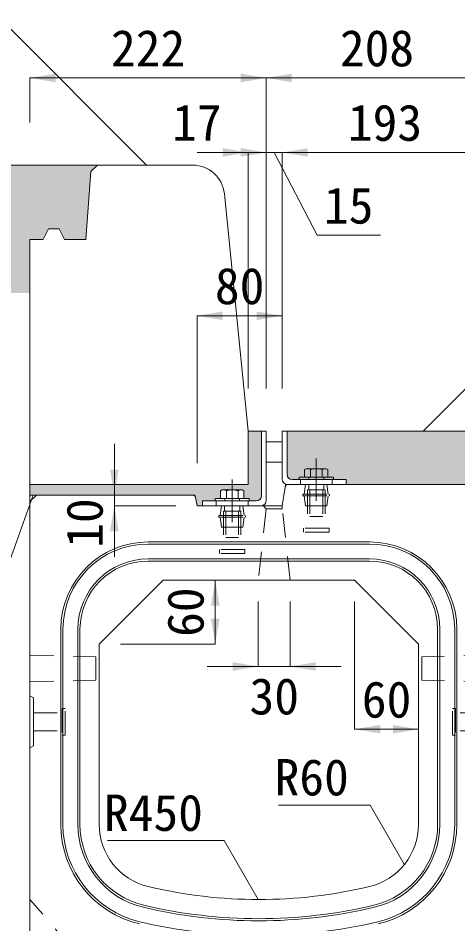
# Model space of a CAD drawing. Units: millimetres at full size; some dimension numbers follow another scale. Extents: x 87158 to 122251, y -125707 to -112261.
# Drawn here: x 88897 to 89310, y -121068 to -120217 of the extents above; entities that cross this region are included whole.
import ezdxf
from ezdxf.enums import TextEntityAlignment as Align

# ---------------------------------------------------------------- set-up
doc = ezdxf.new("R2010")
doc.units = ezdxf.units.MM
doc.header["$LTSCALE"] = 30
doc.linetypes.add('CHAIN', pattern=[18.5, 12, -1.5, 3.5, -1.5])
doc.linetypes.add('USER1', pattern=[1.35, 0.75, -0.6])
for name, color, linetype, lineweight in [('アングル', 191, 'Continuous', 13), ('インサート', 92, 'USER1', 9), ('作業エリア', 11, 'Continuous', 13), ('寸法線', 7, 'Continuous', 13), ('引出線', 4, 'Continuous', 13), ('排水孔', 30, 'USER1', 15), ('本体', 2, 'Continuous', 13), ('目地', 132, 'Continuous', 5), ('舗装・基礎', 3, 'Continuous', 13), ('補助線', 8, 'USER1', 9)]:
    doc.layers.add(name, color=color, linetype=linetype, lineweight=lineweight)
doc.layers.add('ハッチング_モルタル', color=30, linetype='Continuous')
doc.layers.add('ハッチング_舗装', color=7, linetype='Continuous')
doc.styles.add('ＭＳ ゴシック', font='')
doc.styles.get('ＭＳ ゴシック').set_extended_font_data('MS Gothic')

# ---------------------------------------------------------------- blocks, each defined once
blk = doc.blocks.new('filled_arrow')
at = {"color": 0, "linetype": 'Continuous', "lineweight": -2}
blk.add_solid([(7.5, 1.25), (0, 0), (7.5, -1.25)], dxfattribs=at)

msp = doc.modelspace()

# ---------------------------------------------------------------- hatches: boundary and pattern name
at = {"layer": 'ハッチング_モルタル'}
msp.add_hatch(color=256, dxfattribs=at).paths.add_polyline_path([(89060.64, -120665.03), (89063.1, -120665.03), (89063.59, -120667.44), (89065.1, -120675.03), (89070.1, -120675.03), (89070.1, -120670.53), (89082.1, -120670.53), (89082.1, -120668.23), (89087.15, -120668.23), (89087.15, -120661.08, -0.03828), (89087.79, -120660.71), (89088.62, -120660.23), (89107.59, -120660.23), (89108.41, -120660.71, -0.03828), (89109.05, -120661.08), (89109.05, -120668.23), (89114.1, -120668.23), (89114.1, -120670.53), (89120.6, -120670.53, 0.41421), (89125.6, -120665.53), (89125.6, -120605.03), (89113.1, -120605.03), (89113.1, -120655.03), (88908.1, -120655.03), (88908.1, -120665.03), (88914.1, -120665.03)])
at = {"layer": 'ハッチング_舗装'}
for points in [[(88701.14, -120355.03), (88701.14, -120475.03), (88908.1, -120475.03), (88908.1, -120425.03), (88920.6, -120425.03), (88925.6, -120415.03), (88935.6, -120415.03), (88940.6, -120425.03), (88960.6, -120425.03), (88965.18, -120361.01), (88971.6, -120355.03)], [(89332.1, -120655.03), (89488.1, -120655.03), (89488.1, -120605.03), (89149.6, -120605.03), (89149.6, -120645.53, 0.41421), (89154.6, -120650.53), (89205.1, -120650.53), (89205.1, -120655.03)]]:
    msp.add_hatch(color=256, dxfattribs=at).paths.add_polyline_path(points)

# ---------------------------------------------------------------- linework, layer by layer
at = {"layer": 'アングル'}
for p, q in [((89125.6, -120605.03), (89125.6, -120665.53)), ((89130.1, -120605.03), (89125.6, -120605.03)), ((89130.1, -120605.03), (89130.1, -120670.03)), ((89145.1, -120605.03), (89145.1, -120650.03)), ((89145.1, -120605.03), (89149.6, -120605.03)), ((89149.6, -120605.03), (89149.6, -120645.53)), ((89130.1, -120615.03), (89145.1, -120615.03)), ((89130.1, -120634.03), (89145.1, -120634.03)), ((89150.1, -120655.03), (89205.1, -120655.03)), ((89154.6, -120650.53), (89205.1, -120650.53)), ((89205.1, -120650.53), (89205.1, -120655.03)), ((89070.1, -120670.53), (89070.1, -120675.03)), ((89120.6, -120670.53), (89070.1, -120670.53)), ((89125.1, -120675.03), (89070.1, -120675.03))]:
    msp.add_line(p, q, dxfattribs=at)
at = {"layer": 'アングル', "linetype": 'CHAIN', "lineweight": 9}
for p, q in [((89177.1, -120630.53), (89177.1, -120670.53)), ((89098.1, -120650.53), (89098.1, -120690.53))]:
    msp.add_line(p, q, dxfattribs=at)
at = {"layer": 'アングル', "linetype": 'USER1', "lineweight": 9}
for p, q in [((89162.1, -120650.53), (89162.1, -120655.03)), ((89192.1, -120650.53), (89192.1, -120655.03)), ((89083.1, -120670.53), (89083.1, -120675.03)), ((89113.1, -120670.53), (89113.1, -120675.03))]:
    msp.add_line(p, q, dxfattribs=at)
at = {"layer": 'アングル'}
for centre, start, end in [((89154.6, -120645.53), 180, 270), ((89150.1, -120650.03), 180, 270), ((89120.6, -120665.53), 270, 0), ((89125.1, -120670.03), 270, 0)]:
    msp.add_arc(centre, 5, start, end, dxfattribs=at)
at = {"layer": 'インサート', "linetype": 'Continuous', "lineweight": 13}
for p, q in [((89167.62, -120640.23), (89166.15, -120641.08)), ((89166.15, -120641.08), (89166.15, -120648.23)), ((89186.59, -120640.23), (89167.62, -120640.23)), ((89186.59, -120640.23), (89188.05, -120641.08)), ((89188.05, -120641.08), (89188.05, -120648.23)), ((89188.05, -120648.23), (89166.15, -120648.23)), ((89088.62, -120660.23), (89087.15, -120661.08)), ((89087.15, -120661.08), (89087.15, -120668.23)), ((89107.59, -120660.23), (89088.62, -120660.23)), ((89107.59, -120660.23), (89109.05, -120661.08)), ((89109.05, -120661.08), (89109.05, -120668.23)), ((89109.05, -120668.23), (89087.15, -120668.23))]:
    msp.add_line(p, q, dxfattribs=at)
at = {"layer": 'インサート', "linetype": 'Continuous', "lineweight": 5}
for p, q in [((89171.63, -120641.08), (89171.63, -120648.23)), ((89182.58, -120641.08), (89182.58, -120648.23)), ((89092.63, -120661.08), (89092.63, -120668.23)), ((89103.58, -120661.08), (89103.58, -120668.23))]:
    msp.add_line(p, q, dxfattribs=at)
at = {"layer": 'インサート', "linetype": 'Continuous'}
for p, q in [((89193.1, -120648.23), (89161.1, -120648.23)), ((89161.1, -120648.23), (89161.1, -120650.53)), ((89193.1, -120650.53), (89161.1, -120650.53)), ((89193.1, -120648.23), (89193.1, -120650.53)), ((89114.1, -120668.23), (89082.1, -120668.23)), ((89082.1, -120668.23), (89082.1, -120670.53)), ((89114.1, -120670.53), (89082.1, -120670.53)), ((89114.1, -120668.23), (89114.1, -120670.53))]:
    msp.add_line(p, q, dxfattribs=at)
at = {"layer": 'インサート'}
for p, q in [((89165.85, -120664.28), (89167.1, -120655.03)), ((89167.1, -120655.03), (89187.1, -120655.03)), ((89169.98, -120655.03), (89169.98, -120660.03)), ((89170.1, -120648.23), (89170.1, -120650.53)), ((89184.1, -120648.23), (89184.1, -120650.53)), ((89184.23, -120655.03), (89184.23, -120660.03)), ((89188.35, -120664.28), (89187.1, -120655.03)), ((89164.6, -120664.28), (89189.6, -120664.28)), ((89164.6, -120664.28), (89164.6, -120665.78)), ((89168.85, -120660.03), (89185.35, -120660.03)), ((89168.85, -120660.03), (89168.85, -120696.03)), ((89171.1, -120660.03), (89171.1, -120685.03)), ((89183.1, -120660.03), (89183.1, -120685.03)), ((89185.35, -120660.03), (89185.35, -120696.03)), ((89189.6, -120664.28), (89189.6, -120665.78)), ((89091.1, -120668.23), (89091.1, -120670.53)), ((89105.1, -120668.23), (89105.1, -120670.53)), ((89164.6, -120665.78), (89189.6, -120665.78)), ((89165.85, -120665.78), (89167.1, -120675.03)), ((89188.35, -120665.78), (89187.1, -120675.03)), ((89086.85, -120684.28), (89088.1, -120675.03)), ((89088.1, -120675.03), (89108.1, -120675.03)), ((89089.85, -120680.03), (89106.35, -120680.03)), ((89089.85, -120680.03), (89089.85, -120716.03)), ((89090.98, -120675.03), (89090.98, -120680.03)), ((89092.1, -120680.03), (89092.1, -120705.03)), ((89104.1, -120680.03), (89104.1, -120705.03)), ((89105.23, -120675.03), (89105.23, -120680.03)), ((89106.35, -120680.03), (89106.35, -120716.03)), ((89109.35, -120684.28), (89108.1, -120675.03)), ((89167.1, -120675.03), (89187.1, -120675.03)), ((89085.6, -120684.28), (89110.6, -120684.28)), ((89085.6, -120684.28), (89085.6, -120685.78)), ((89085.6, -120685.78), (89110.6, -120685.78)), ((89086.85, -120685.78), (89088.1, -120695.03)), ((89109.35, -120685.78), (89108.1, -120695.03)), ((89110.6, -120684.28), (89110.6, -120685.78)), ((89171.1, -120685.03), (89183.1, -120685.03)), ((89088.1, -120695.03), (89108.1, -120695.03)), ((89165.1, -120700.03), (89165.1, -120696.03)), ((89189.1, -120696.03), (89165.1, -120696.03)), ((89189.1, -120696.03), (89189.1, -120700.03)), ((89092.1, -120705.03), (89104.1, -120705.03)), ((89189.1, -120700.03), (89165.1, -120700.03)), ((89086.1, -120720.03), (89086.1, -120716.03)), ((89110.1, -120716.03), (89086.1, -120716.03)), ((89110.1, -120720.03), (89086.1, -120720.03)), ((89110.1, -120716.03), (89110.1, -120720.03)), ((88941.3, -120865.53), (88938.3, -120865.53)), ((88938.3, -120865.53), (88938.3, -120890.53)), ((88941.3, -120890.53), (88941.3, -120865.53)), ((89304.9, -120865.53), (89307.9, -120865.53)), ((89304.9, -120890.53), (89304.9, -120865.53)), ((89307.9, -120865.53), (89307.9, -120890.53)), ((88911.3, -120869.53), (88938.3, -120869.53)), ((88911.3, -120869.53), (88911.3, -120886.53)), ((89334.9, -120869.53), (89307.9, -120869.53)), ((88911.3, -120886.53), (88938.3, -120886.53)), ((88938.3, -120890.53), (88941.3, -120890.53)), ((89307.9, -120890.53), (89304.9, -120890.53)), ((89334.9, -120886.53), (89307.9, -120886.53))]:
    msp.add_line(p, q, dxfattribs=at)
at = {"layer": 'インサート', "linetype": 'Continuous', "lineweight": 5}
for centre, radius, start, end in [((89168.89, -120645.08), 4.85, 55.61575, 124.38425), ((89177.1, -120658.35), 18.12, 72.41205, 107.58795), ((89185.32, -120645.08), 4.85, 55.61575, 124.38425), ((89089.89, -120665.08), 4.85, 55.61575, 124.38425), ((89098.1, -120678.35), 18.12, 72.41205, 107.58795), ((89106.32, -120665.08), 4.85, 55.61575, 124.38425)]:
    msp.add_arc(centre, radius, start, end, dxfattribs=at)
at = {"layer": '作業エリア'}
for p, q in [((89147.72, -120657.58), (89148.1, -120655.03)), ((89148.1, -120655.03), (89150.69, -120655.03)), ((89060.64, -120665.03), (89063.1, -120665.03)), ((89063.1, -120665.03), (89063.59, -120667.44))]:
    msp.add_line(p, q, dxfattribs=at)
at = {"layer": '寸法線'}
for p, q in [((89130.1, -120273.1), (88908.1, -120273.1)), ((88908.1, -120315.03), (88908.1, -120273.1)), ((89130.1, -120273.1), (89338.1, -120273.1)), ((89130.1, -120565.03), (89130.1, -120273.1)), ((89130.1, -120565.03), (89130.1, -120273.1)), ((89065.1, -120343.1), (89154.1, -120343.1)), ((89082.1, -120343.1), (89193.1, -120343.1)), ((89113.1, -120565.03), (89113.1, -120343.1)), ((89130.1, -120565.03), (89130.1, -120343.1)), ((89130.1, -120565.03), (89130.1, -120343.1)), ((89137.6, -120343.1), (89177.79, -120420.9)), ((89145.1, -120565.03), (89145.1, -120343.1)), ((89145.1, -120343.1), (89338.1, -120343.1)), ((89145.1, -120565.03), (89145.1, -120343.1)), ((89177.79, -120420.9), (89237.26, -120420.9)), ((89065.1, -120496.56), (89145.1, -120496.56)), ((89065.1, -120635.03), (89065.1, -120496.56)), ((89145.1, -120565.03), (89145.1, -120496.56)), ((88987.37, -120617.03), (88987.37, -120723.03)), ((89043.1, -120665.03), (88987.37, -120665.03)), ((89045.1, -120675.03), (88987.37, -120675.03)), ((89053.1, -120745.03), (89082.16, -120745.03)), ((89082.16, -120745.03), (89082.16, -120805.03)), ((89122.6, -120765.03), (89122.6, -120826.05)), ((89152.6, -120765.03), (89152.6, -120826.05)), ((89213.1, -120765.03), (89213.1, -120885.03)), ((88993.1, -120805.03), (89082.16, -120805.03)), ((89074.6, -120826.05), (89200.6, -120826.05)), ((89273.1, -120825.03), (89273.1, -120885.03)), ((89213.1, -120885.03), (89273.1, -120885.03))]:
    msp.add_line(p, q, dxfattribs=at)
at = {"layer": '引出線'}
for points in [[(89017.53, -120355.03), (88879.4, -120216.9), (88449.69, -120216.9)], [(89277.37, -120605.03), (89418.12, -120464.28), (89712.97, -120464.28)], [(88911.1, -120665.03), (88846.62, -120845.03), (88645.89, -120845.03)], [(89259.68, -121011.71), (89227.65, -120956.25), (89141.5, -120956.25)], [(89122.61, -121045.03), (89090.58, -120989.56), (88981.04, -120989.56)]]:
    msp.add_lwpolyline(points, dxfattribs=at)
at = {"layer": '排水孔'}
for p, q in [((89130.1, -120678.03), (89122.6, -120745.03)), ((89127.6, -120675.03), (89130.1, -120678.03)), ((89130.1, -120678.03), (89145.1, -120678.03)), ((89145.1, -120678.03), (89145.1, -120675.03)), ((89152.6, -120745.03), (89145.1, -120678.03))]:
    msp.add_line(p, q, dxfattribs=at)
at = {"layer": '本体'}
for p, q in [((88965.18, -120361.01), (88971.6, -120355.03)), ((89060.95, -120355.03), (88969.1, -120355.03)), ((88960.6, -120425.03), (88965.18, -120361.01)), ((88920.6, -120425.03), (88925.6, -120415.03)), ((88925.6, -120415.03), (88935.6, -120415.03)), ((88935.6, -120415.03), (88940.6, -120425.03)), ((88908.1, -120425.03), (88920.6, -120425.03)), ((88940.6, -120425.03), (88960.6, -120425.03)), ((88908.1, -120655.03), (89113.1, -120655.03)), ((89150.69, -120655.03), (89332.1, -120655.03)), ((89147.72, -120657.58), (89145.1, -120675.03)), ((88908.1, -120671.03), (88914.1, -120665.03)), ((88908.1, -120671.03), (88908.1, -121110.03)), ((88914.1, -120665.03), (89060.64, -120665.03)), ((89063.59, -120667.44), (89065.1, -120675.03)), ((89065.1, -120675.03), (89145.1, -120675.03)), ((88973.1, -120805.03), (89033.1, -120745.03)), ((89033.1, -120745.03), (89213.1, -120745.03)), ((89213.1, -120745.03), (89273.1, -120805.03)), ((88973.1, -120805.03), (88973.1, -120974.5)), ((89273.1, -120805.03), (89273.1, -120974.5))]:
    msp.add_line(p, q, dxfattribs=at)
at = {"layer": '本体', "lineweight": 9}
for p, q in [((88908.1, -120853.53), (88911.3, -120855.53)), ((88911.3, -120855.53), (88911.3, -120900.53)), ((88911.3, -120900.53), (88908.1, -120902.53))]:
    msp.add_line(p, q, dxfattribs=at)
at = {"layer": '本体', "linetype": 'USER1', "lineweight": 9}
msp.add_line((88973.1, -121120.03), (88908.1, -121045.03), dxfattribs=at)
at = {"layer": '本体'}
msp.add_lwpolyline([(88908.1, -120425.03), (88908.1, -120655.03), (89113.1, -120655.03), (89113.1, -120605.03), (89090.8, -120382.04)], dxfattribs=at)
for centre, radius, start, end in [((89060.95, -120385.03), 30, 5.71059, 90), ((89150.69, -120658.03), 3, 90, 171.46923), ((89060.64, -120668.03), 3, 11.30993, 90), ((89033.1, -120974.5), 60, 180, 256.65764), ((89213.1, -120974.5), 60, 283.34236, 0), ((89123.1, -120595.03), 450, 256.65764, 283.34236)]:
    msp.add_arc(centre, radius, start, end, dxfattribs=at)
at = {"layer": '目地'}
for p, q in [((89227.1, -120709.03), (89019.1, -120709.03)), ((89227.1, -120711.03), (89019.1, -120711.03)), ((89227.1, -120725.03), (89019.1, -120725.03)), ((89227.1, -120727.03), (89019.1, -120727.03)), ((88937.1, -120791.03), (88937.1, -120974.5)), ((88939.1, -120791.03), (88939.1, -120974.5)), ((88953.1, -120791.03), (88953.1, -120974.5)), ((88955.1, -120791.03), (88955.1, -120974.5)), ((89291.1, -120974.5), (89291.1, -120791.03)), ((89293.1, -120974.5), (89293.1, -120791.03)), ((89307.1, -120974.5), (89307.1, -120791.03)), ((89309.1, -120974.5), (89309.1, -120791.03))]:
    msp.add_line(p, q, dxfattribs=at)
for centre, radius, start, end in [((89019.1, -120791.03), 82, 90, 180), ((89019.1, -120791.03), 80, 90, 180), ((89227.1, -120791.03), 82, 0, 90), ((89227.1, -120791.03), 80, 0, 90), ((89019.1, -120791.03), 66, 90, 180), ((89019.1, -120791.03), 64, 90, 180), ((89227.1, -120791.03), 66, 0, 90), ((89227.1, -120791.03), 64, 0, 90), ((89033.1, -120974.5), 96, 180, 256.65764), ((89033.1, -120974.5), 94, 180, 256.65764), ((89033.1, -120974.5), 80, 180, 256.65764), ((89033.1, -120974.5), 78, 180, 256.65764), ((89213.1, -120974.5), 78, 283.34236, 0), ((89213.1, -120974.5), 80, 283.34236, 0), ((89213.1, -120974.5), 94, 283.34236, 0), ((89213.1, -120974.5), 96, 283.34236, 0), ((89123.1, -120595.03), 470, 256.65764, 283.34236), ((89123.1, -120595.03), 468, 256.65764, 283.34236), ((89123.1, -120595.03), 484, 256.65764, 283.34236)]:
    msp.add_arc(centre, radius, start, end, dxfattribs=at)
at = {"layer": '舗装・基礎'}
for p, q in [((88971.6, -120355.03), (88701.14, -120355.03)), ((89125.6, -120605.03), (89113.1, -120605.03)), ((89149.6, -120605.03), (89488.1, -120605.03)), ((88908.1, -120655.03), (88908.1, -120665.03)), ((88914.1, -120665.03), (88908.1, -120665.03))]:
    msp.add_line(p, q, dxfattribs=at)
at = {"layer": '補助線', "linetype": 'Continuous', "lineweight": 13}
msp.add_line((88908.1, -120671.03), (88908.1, -120629.62), dxfattribs=at)
at = {"layer": '補助線'}
for p, q in [((88908.1, -120815.53), (88908.1, -120840.53)), ((88908.1, -120815.53), (88970.1, -120817.03)), ((88970.1, -120817.03), (88970.1, -120839.03)), ((89338.1, -120815.53), (89276.1, -120817.03)), ((89276.1, -120817.03), (89276.1, -120839.03)), ((88908.1, -120840.53), (88970.1, -120839.03)), ((89338.1, -120840.53), (89276.1, -120839.03))]:
    msp.add_line(p, q, dxfattribs=at)

# ---------------------------------------------------------------- block references
at = {"layer": '寸法線', "xscale": 3.2, "yscale": 3.2}
for p in [(88908.1, -120273.1), (89130.1, -120273.1), (89145.1, -120343.1), (89145.1, -120343.1), (89065.1, -120496.56), (89152.6, -120826.05), (89213.1, -120885.03)]:
    msp.add_blockref('filled_arrow', p, dxfattribs=at)
for p, rotation in [((89130.1, -120273.1), 180), ((89113.1, -120343.1), 180), ((89130.1, -120343.1), 180), ((89145.1, -120496.56), 180), ((88987.37, -120665.03), 90), ((88987.37, -120675.03), 270), ((89082.16, -120745.03), 270), ((89082.16, -120805.03), 90), ((89122.6, -120826.05), 180), ((89273.1, -120885.03), 180)]:
    msp.add_blockref('filled_arrow', p, dxfattribs=dict(at, rotation=rotation))
at = {"layer": '引出線', "xscale": 0.16, "yscale": 0.16}
for p, rotation in [((89017.53, -120355.03), 135), ((89277.37, -120605.03), 45), ((88911.1, -120665.03), 250.3), ((89259.68, -121011.71), 120), ((89122.61, -121045.03), 120)]:
    msp.add_blockref('filled_arrow', p, dxfattribs=dict(at, rotation=rotation))

# ---------------------------------------------------------------- texts
at = {"layer": '寸法線', "style": 'ＭＳ ゴシック'}
for s, p in [('222', (89019.1, -120245.1)), ('208', (89234.1, -120245.1)), ('193', (89241.6, -120315.1)), ('17', (89064.9, -120315.1)), ('15', (89207.53, -120392.9)), ('80', (89105.1, -120468.56)), ('30', (89137.6, -120854.05)), ('60', (89243.1, -120857.03))]:
    msp.add_text(s, height=34.18, dxfattribs=at).set_placement(p, align=Align.MIDDLE_CENTER)
for s, p in [('10', (88959.37, -120691.34)), ('60', (89054.16, -120775.03))]:
    msp.add_text(s, height=34.18, rotation=90, dxfattribs=at).set_placement(p, align=Align.MIDDLE_CENTER)
at = {"layer": '引出線', "style": 'ＭＳ ゴシック'}
for s, p in [('R60', (89207.65, -120913.05)), ('R450', (89070.58, -120946.36))]:
    msp.add_text(s, height=34.18, dxfattribs=at).set_placement(p, align=Align.TOP_RIGHT)

doc.saveas('drawing.dxf')
